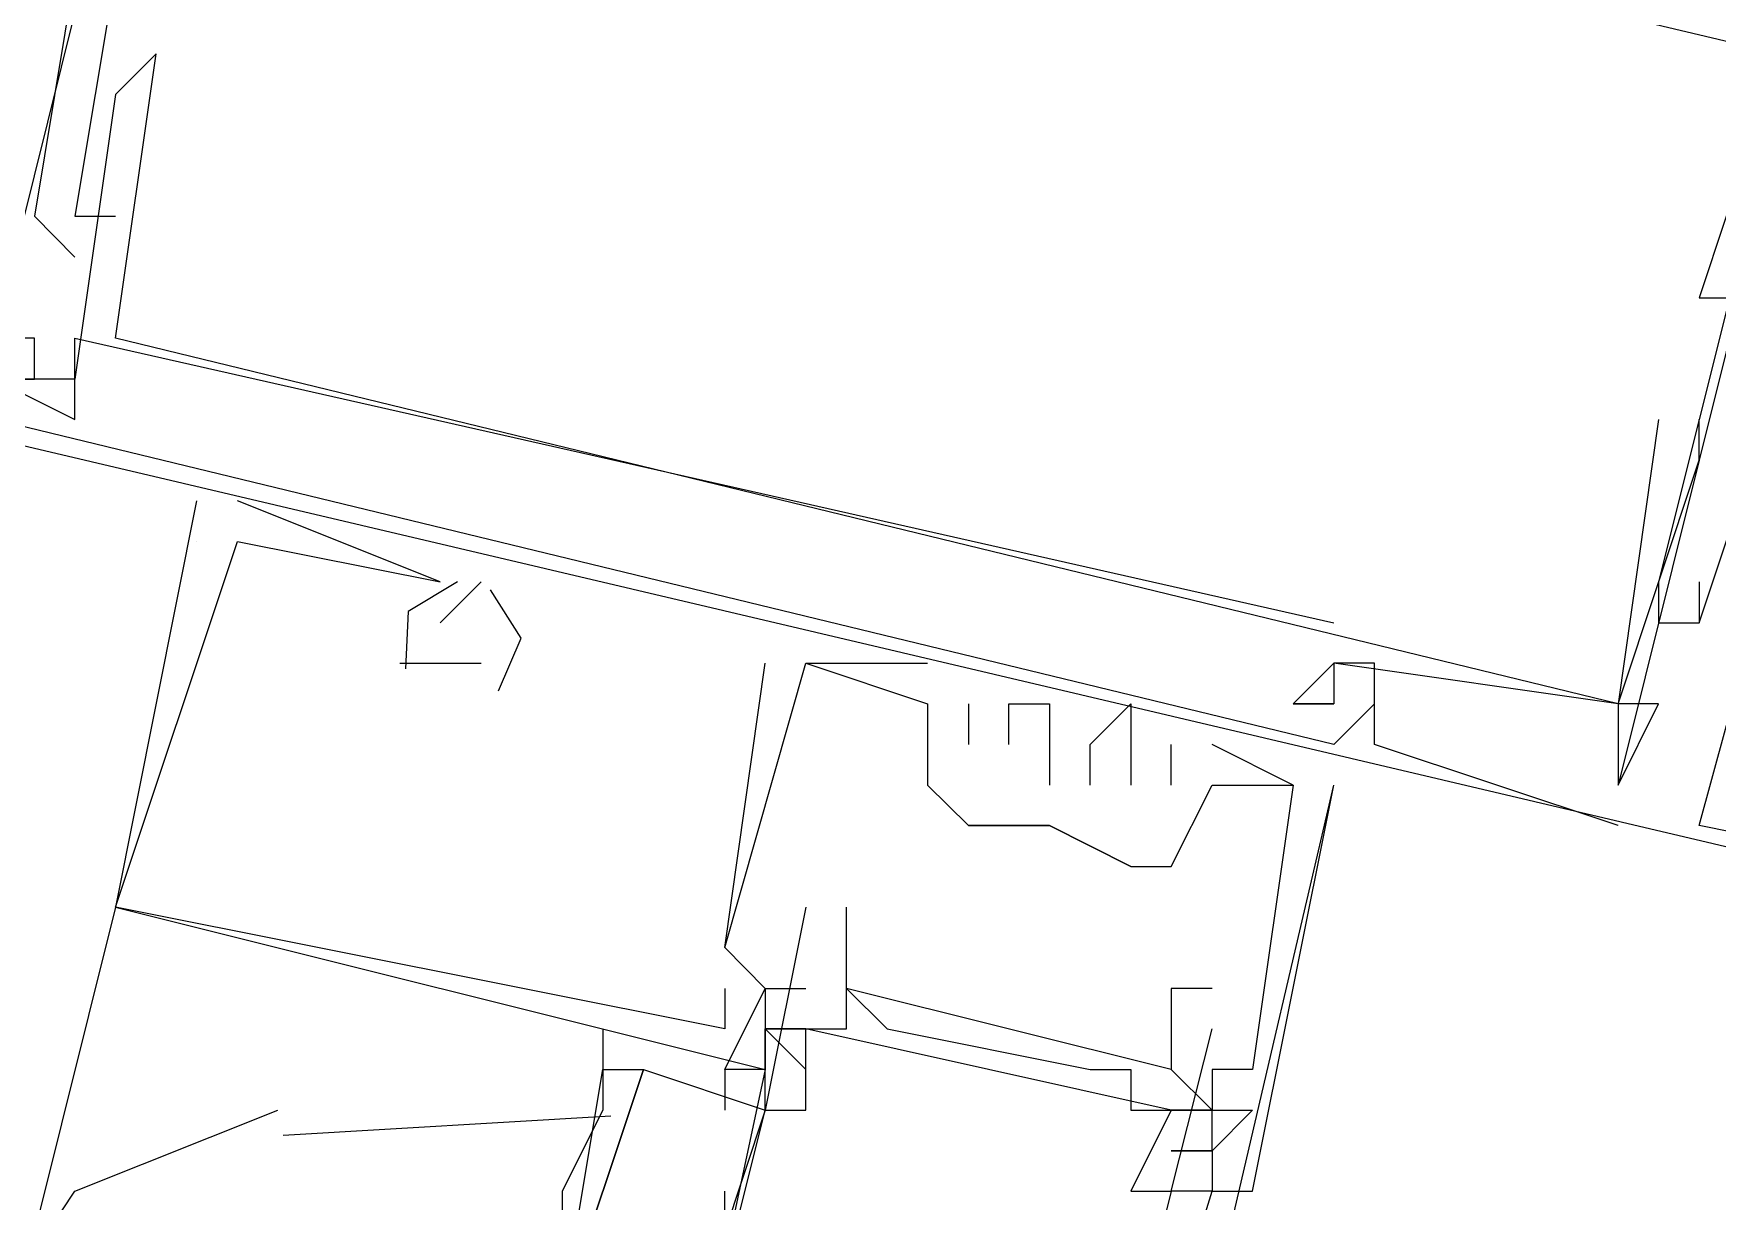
# Model space of a CAD drawing. Header units: feet. Extents: x -84 to 198, y -22 to 181.
# Drawn here: x 132.6 to 133.153, y 98.014 to 98.398 of the extents above; entities that cross this region are included whole.
import ezdxf

# ---------------------------------------------------------------- set-up
doc = ezdxf.new("R2010")
doc.units = ezdxf.units.FT
doc.layers.add('A-LINEA', color=7, linetype='CONTINUOUS')

msp = doc.modelspace()

# ---------------------------------------------------------------- linework, layer by layer
at = {"layer": 'A-LINEA'}
for p, q in [((132.64, 98.3911), (132.64, 98.3911)), ((132.64, 98.3911), (132.64, 98.3911)), ((132.64, 98.3911), (132.64, 98.3911)), ((132.64, 98.3911), (132.64, 98.3911)), ((132.64, 98.3911), (132.64, 98.3911)), ((132.64, 98.3911), (132.64, 98.3911)), ((132.6267, 98.3778), (132.6267, 98.3778)), ((132.6267, 98.3778), (132.6267, 98.3778)), ((132.6267, 98.3778), (132.6267, 98.3778)), ((132.6267, 98.3778), (132.6267, 98.3778)), ((132.6267, 98.3778), (132.6267, 98.3778)), ((132.6267, 98.3778), (132.6267, 98.3778)), ((132.6, 98.3378), (132.6, 98.3378)), ((132.6, 98.3378), (132.6, 98.3378)), ((132.6, 98.3378), (132.6, 98.3378)), ((132.6133, 98.3378), (132.6133, 98.3378)), ((132.6133, 98.3378), (132.6133, 98.3378)), ((132.6133, 98.3378), (132.6133, 98.3378)), ((132.6133, 98.3378), (132.6133, 98.3378)), ((132.6133, 98.3378), (132.6133, 98.3378)), ((132.6133, 98.3378), (132.6133, 98.3378)), ((132.6267, 98.3378), (132.6267, 98.3378)), ((132.6267, 98.3378), (132.6267, 98.3378)), ((132.6267, 98.3378), (132.6267, 98.3378)), ((132.6133, 98.3244), (132.6133, 98.3244)), ((132.6133, 98.3244), (132.6133, 98.3244)), ((132.6133, 98.3244), (132.6133, 98.3244)), ((133.1467, 98.3111), (133.1467, 98.3111)), ((133.1467, 98.3111), (133.1467, 98.3111)), ((133.1467, 98.3111), (133.1467, 98.3111)), ((132.6, 98.2978), (132.6, 98.2978)), ((132.6, 98.2978), (132.6, 98.2978)), ((132.6, 98.2978), (132.6, 98.2978)), ((132.6133, 98.2978), (132.6133, 98.2978)), ((132.6133, 98.2978), (132.6133, 98.2978)), ((132.6133, 98.2978), (132.6133, 98.2978)), ((132.6133, 98.2978), (132.6133, 98.2978)), ((132.6133, 98.2978), (132.6133, 98.2978)), ((132.6133, 98.2978), (132.6133, 98.2978)), ((132.6267, 98.2978), (132.6267, 98.2978)), ((132.6267, 98.2978), (132.6267, 98.2978)), ((132.6267, 98.2978), (132.6267, 98.2978)), ((132.6267, 98.2978), (132.6267, 98.2978)), ((132.6267, 98.2978), (132.6267, 98.2978)), ((132.6267, 98.2978), (132.6267, 98.2978)), ((132.6, 98.2844), (132.6, 98.2844)), ((132.6, 98.2844), (132.6, 98.2844)), ((132.6, 98.2844), (132.6, 98.2844)), ((132.6133, 98.2844), (132.6133, 98.2844)), ((132.6133, 98.2844), (132.6133, 98.2844)), ((132.6133, 98.2844), (132.6133, 98.2844)), ((132.6133, 98.2844), (132.6133, 98.2844)), ((132.6133, 98.2844), (132.6133, 98.2844)), ((132.6133, 98.2844), (132.6133, 98.2844)), ((132.6133, 98.2711), (132.6133, 98.2711)), ((132.6133, 98.2711), (132.6133, 98.2711)), ((132.6133, 98.2711), (132.6133, 98.2711)), ((132.6133, 98.2711), (132.6133, 98.2711)), ((132.6133, 98.2711), (132.6133, 98.2711)), ((132.6133, 98.2711), (132.6133, 98.2711)), ((133.1333, 98.2711), (133.1333, 98.2711)), ((133.1333, 98.2711), (133.1333, 98.2711)), ((133.1333, 98.2711), (133.1333, 98.2711)), ((133.1333, 98.2711), (133.1333, 98.2711)), ((133.1333, 98.2711), (133.1333, 98.2711)), ((133.1333, 98.2711), (133.1333, 98.2711)), ((133.1467, 98.2711), (133.1467, 98.2711)), ((133.1467, 98.2711), (133.1467, 98.2711)), ((133.1467, 98.2711), (133.1467, 98.2711)), ((133.1467, 98.2711), (133.1467, 98.2711)), ((133.1467, 98.2711), (133.1467, 98.2711)), ((133.1467, 98.2711), (133.1467, 98.2711)), ((133.1467, 98.2578), (133.1467, 98.2578)), ((133.1467, 98.2578), (133.1467, 98.2578)), ((133.1467, 98.2578), (133.1467, 98.2578)), ((133.1467, 98.2578), (133.1467, 98.2578)), ((133.1467, 98.2578), (133.1467, 98.2578)), ((133.1467, 98.2578), (133.1467, 98.2578)), ((132.6533, 98.2444), (132.6533, 98.2444)), ((132.6533, 98.2444), (132.6533, 98.2444)), ((132.6533, 98.2444), (132.6533, 98.2444)), ((132.7333, 98.2178), (132.6667, 98.2444)), ((132.6667, 98.2444), (132.6667, 98.2444)), ((132.7333, 98.2178), (132.6667, 98.2444)), ((132.6667, 98.2444), (132.6667, 98.2444)), ((132.7333, 98.2178), (132.6667, 98.2444)), ((132.6667, 98.2444), (132.6667, 98.2444)), ((132.6533, 98.2311), (132.6533, 98.2311)), ((132.6533, 98.2311), (132.6533, 98.2311)), ((132.6533, 98.2311), (132.6533, 98.2311)), ((132.6667, 98.2311), (132.6667, 98.2311)), ((132.6667, 98.2311), (132.6667, 98.2311)), ((132.6667, 98.2311), (132.6667, 98.2311)), ((132.7467, 98.2178), (132.7333, 98.2044)), ((132.7333, 98.2178), (132.7333, 98.2178)), ((132.7333, 98.2178), (132.7333, 98.2178)), ((132.7467, 98.2178), (132.7333, 98.2044)), ((132.7333, 98.2178), (132.7333, 98.2178)), ((132.7333, 98.2178), (132.7333, 98.2178)), ((132.7467, 98.2178), (132.7333, 98.2044)), ((132.7333, 98.2178), (132.7333, 98.2178)), ((132.7333, 98.2178), (132.7333, 98.2178)), ((132.7467, 98.2178), (132.7467, 98.2178)), ((132.7467, 98.2178), (132.7467, 98.2178)), ((132.7467, 98.2178), (132.7467, 98.2178)), ((133.1333, 98.2178), (133.1333, 98.2178)), ((133.1333, 98.2178), (133.1333, 98.2178)), ((133.1333, 98.2178), (133.1333, 98.2178)), ((133.1467, 98.2178), (133.1467, 98.2178)), ((133.1467, 98.2178), (133.1467, 98.2178)), ((133.1467, 98.2178), (133.1467, 98.2178)), ((132.7333, 98.2044), (132.7333, 98.2044)), ((132.7333, 98.2044), (132.7333, 98.2044)), ((132.7333, 98.2044), (132.7333, 98.2044)), ((132.7333, 98.2044), (132.7333, 98.2044)), ((132.7333, 98.2044), (132.7333, 98.2044)), ((132.7333, 98.2044), (132.7333, 98.2044)), ((133.0267, 98.2044), (133.0267, 98.2044)), ((133.0267, 98.2044), (133.0267, 98.2044)), ((133.0267, 98.2044), (133.0267, 98.2044)), ((133.0267, 98.2044), (133.0267, 98.2044)), ((133.0267, 98.2044), (133.0267, 98.2044)), ((133.0267, 98.2044), (133.0267, 98.2044)), ((133.1333, 98.2044), (133.1333, 98.2044)), ((133.1333, 98.2044), (133.1333, 98.2044)), ((133.1333, 98.2044), (133.1333, 98.2044)), ((133.1467, 98.2044), (133.1467, 98.2044)), ((133.1467, 98.2044), (133.1467, 98.2044)), ((133.1467, 98.2044), (133.1467, 98.2044)), ((133.1467, 98.2044), (133.1467, 98.2044)), ((133.1467, 98.2044), (133.1467, 98.2044)), ((133.1467, 98.2044), (133.1467, 98.2044)), ((132.72, 98.1911), (132.7333, 98.1911)), ((132.72, 98.1911), (132.72, 98.1911)), ((132.72, 98.1911), (132.7333, 98.1911)), ((132.72, 98.1911), (132.72, 98.1911)), ((132.72, 98.1911), (132.7333, 98.1911)), ((132.72, 98.1911), (132.72, 98.1911)), ((132.7333, 98.1911), (132.7467, 98.1911)), ((132.7333, 98.1911), (132.7333, 98.1911)), ((132.7333, 98.1911), (132.7467, 98.1911)), ((132.7333, 98.1911), (132.7333, 98.1911)), ((132.7333, 98.1911), (132.7467, 98.1911)), ((132.7333, 98.1911), (132.7333, 98.1911)), ((132.7467, 98.1911), (132.7467, 98.1911)), ((132.7467, 98.1911), (132.7467, 98.1911)), ((132.7467, 98.1911), (132.7467, 98.1911)), ((132.84, 98.1911), (132.84, 98.1911)), ((132.84, 98.1911), (132.84, 98.1911)), ((132.84, 98.1911), (132.84, 98.1911)), ((132.8533, 98.1911), (132.8533, 98.1911)), ((132.8533, 98.1911), (132.8533, 98.1911)), ((132.8533, 98.1911), (132.8533, 98.1911)), ((132.8533, 98.1911), (132.8533, 98.1911)), ((132.8533, 98.1911), (132.8533, 98.1911)), ((132.8533, 98.1911), (132.8533, 98.1911)), ((132.8933, 98.1911), (132.8933, 98.1911)), ((132.8933, 98.1911), (132.8933, 98.1911)), ((132.8933, 98.1911), (132.8933, 98.1911)), ((133.0267, 98.1911), (133.0267, 98.1911)), ((133.0267, 98.1911), (133.0267, 98.1911)), ((133.0267, 98.1911), (133.0267, 98.1911)), ((133.0267, 98.1911), (133.0267, 98.1911)), ((133.0267, 98.1911), (133.0267, 98.1911)), ((133.0267, 98.1911), (133.0267, 98.1911)), ((133.0267, 98.1911), (133.0267, 98.1911)), ((133.0267, 98.1911), (133.0267, 98.1911)), ((133.0267, 98.1911), (133.0267, 98.1911)), ((133.0267, 98.1911), (133.0267, 98.1911)), ((133.0267, 98.1911), (133.0267, 98.1911)), ((133.0267, 98.1911), (133.0267, 98.1911)), ((133.0267, 98.1911), (133.0267, 98.1911)), ((133.0267, 98.1911), (133.0267, 98.1911)), ((133.0267, 98.1911), (133.0267, 98.1911)), ((133.04, 98.1911), (133.04, 98.1911)), ((133.04, 98.1911), (133.04, 98.1911)), ((133.04, 98.1911), (133.04, 98.1911)), ((132.8933, 98.1778), (132.8933, 98.1778)), ((132.8933, 98.1778), (132.8933, 98.1778)), ((132.8933, 98.1778), (132.8933, 98.1778)), ((132.8933, 98.1778), (132.8933, 98.1778)), ((132.8933, 98.1778), (132.8933, 98.1778)), ((132.8933, 98.1778), (132.8933, 98.1778)), ((132.9067, 98.1778), (132.9067, 98.1778)), ((132.9067, 98.1778), (132.9067, 98.1778)), ((132.9067, 98.1778), (132.9067, 98.1778)), ((132.92, 98.1778), (132.92, 98.1778)), ((132.92, 98.1778), (132.92, 98.1778)), ((132.92, 98.1778), (132.92, 98.1778)), ((132.9333, 98.1778), (132.9333, 98.1778)), ((132.9333, 98.1778), (132.9333, 98.1778)), ((132.9333, 98.1778), (132.9333, 98.1778)), ((132.96, 98.1778), (132.96, 98.1778)), ((132.96, 98.1778), (132.96, 98.1778)), ((132.96, 98.1778), (132.96, 98.1778)), ((133.0133, 98.1778), (133.0133, 98.1778)), ((133.0133, 98.1778), (133.0133, 98.1778)), ((133.0133, 98.1778), (133.0133, 98.1778)), ((133.0133, 98.1778), (133.0133, 98.1778)), ((133.0133, 98.1778), (133.0133, 98.1778)), ((133.0133, 98.1778), (133.0133, 98.1778)), ((133.0267, 98.1778), (133.0267, 98.1778)), ((133.0267, 98.1778), (133.0267, 98.1778)), ((133.0267, 98.1778), (133.0267, 98.1778)), ((133.0267, 98.1778), (133.0267, 98.1778)), ((133.0267, 98.1778), (133.0267, 98.1778)), ((133.0267, 98.1778), (133.0267, 98.1778)), ((133.0267, 98.1778), (133.0267, 98.1778)), ((133.0267, 98.1778), (133.0267, 98.1778)), ((133.0267, 98.1778), (133.0267, 98.1778)), ((133.04, 98.1778), (133.04, 98.1778)), ((133.04, 98.1778), (133.04, 98.1778)), ((133.04, 98.1778), (133.04, 98.1778)), ((133.12, 98.1778), (133.12, 98.1778)), ((133.12, 98.1778), (133.12, 98.1778)), ((133.12, 98.1778), (133.12, 98.1778)), ((133.12, 98.1778), (133.12, 98.1778)), ((133.12, 98.1778), (133.12, 98.1778)), ((133.12, 98.1778), (133.12, 98.1778)), ((133.12, 98.1778), (133.12, 98.1778)), ((133.12, 98.1778), (133.12, 98.1778)), ((133.12, 98.1778), (133.12, 98.1778)), ((133.12, 98.1778), (133.12, 98.1778)), ((133.12, 98.1778), (133.12, 98.1778)), ((133.12, 98.1778), (133.12, 98.1778)), ((133.12, 98.1778), (133.12, 98.1778)), ((133.12, 98.1778), (133.12, 98.1778)), ((133.12, 98.1778), (133.12, 98.1778)), ((133.12, 98.1778), (133.12, 98.1778)), ((133.12, 98.1778), (133.12, 98.1778)), ((133.12, 98.1778), (133.12, 98.1778)), ((133.1333, 98.1778), (133.1333, 98.1778)), ((133.1333, 98.1778), (133.1333, 98.1778)), ((133.1333, 98.1778), (133.1333, 98.1778)), ((133.1333, 98.1778), (133.1333, 98.1778)), ((133.1333, 98.1778), (133.1333, 98.1778)), ((133.1333, 98.1778), (133.1333, 98.1778)), ((132.9067, 98.1644), (132.9067, 98.1644)), ((132.9067, 98.1644), (132.9067, 98.1644)), ((132.9067, 98.1644), (132.9067, 98.1644)), ((132.92, 98.1644), (132.92, 98.1644)), ((132.92, 98.1644), (132.92, 98.1644)), ((132.92, 98.1644), (132.92, 98.1644)), ((132.9467, 98.1644), (132.9467, 98.1644)), ((132.9467, 98.1644), (132.9467, 98.1644)), ((132.9467, 98.1644), (132.9467, 98.1644)), ((132.9733, 98.1511), (132.9733, 98.1644)), ((132.9733, 98.1644), (132.9733, 98.1644)), ((132.9733, 98.1511), (132.9733, 98.1644)), ((132.9733, 98.1644), (132.9733, 98.1644)), ((132.9733, 98.1511), (132.9733, 98.1644)), ((132.9733, 98.1644), (132.9733, 98.1644)), ((132.9867, 98.1644), (132.9867, 98.1644)), ((132.9867, 98.1644), (132.9867, 98.1644)), ((132.9867, 98.1644), (132.9867, 98.1644)), ((133.0267, 98.1644), (133.0267, 98.1644)), ((133.0267, 98.1644), (133.0267, 98.1644)), ((133.0267, 98.1644), (133.0267, 98.1644)), ((133.04, 98.1644), (133.04, 98.1644)), ((133.04, 98.1644), (133.04, 98.1644)), ((133.04, 98.1644), (133.04, 98.1644)), ((132.8933, 98.1511), (132.8933, 98.1511)), ((132.8933, 98.1511), (132.8933, 98.1511)), ((132.8933, 98.1511), (132.8933, 98.1511)), ((132.9333, 98.1511), (132.9333, 98.1511)), ((132.9333, 98.1511), (132.9333, 98.1511)), ((132.9333, 98.1511), (132.9333, 98.1511)), ((132.9333, 97.7511), (133.0267, 98.1511)), ((132.9467, 98.1511), (132.9467, 98.1511)), ((132.9467, 98.1511), (132.9467, 98.1511)), ((132.9467, 98.1511), (132.9467, 98.1511)), ((132.96, 98.1511), (132.96, 98.1511)), ((132.96, 98.1511), (132.96, 98.1511)), ((132.96, 98.1511), (132.96, 98.1511)), ((132.9733, 98.1511), (132.9733, 98.1511)), ((132.9733, 98.1511), (132.9733, 98.1511)), ((132.9733, 98.1511), (132.9733, 98.1511)), ((132.9867, 98.1511), (132.9867, 98.1511)), ((132.9867, 98.1511), (132.9867, 98.1511)), ((132.9867, 98.1511), (132.9867, 98.1511)), ((132.9867, 98.1511), (132.9867, 98.1511)), ((132.9867, 98.1511), (132.9867, 98.1511)), ((132.9867, 98.1511), (132.9867, 98.1511)), ((133.0133, 98.1511), (133.0133, 98.1511)), ((133.0133, 98.1511), (133.0133, 98.1511)), ((133.0133, 98.1511), (133.0133, 98.1511)), ((133.0133, 98.1511), (133.0133, 98.1511)), ((133.0133, 98.1511), (133.0133, 98.1511)), ((133.0133, 98.1511), (133.0133, 98.1511)), ((133.0267, 98.1511), (133.0267, 98.1511)), ((133.0267, 98.1511), (133.0267, 98.1511)), ((133.0267, 98.1511), (133.0267, 98.1511)), ((133.12, 98.1511), (133.12, 98.1511)), ((133.12, 98.1511), (133.12, 98.1511)), ((133.12, 98.1511), (133.12, 98.1511)), ((133.12, 98.1511), (133.12, 98.1511)), ((133.12, 98.1511), (133.12, 98.1511)), ((133.12, 98.1511), (133.12, 98.1511)), ((133.12, 98.1511), (133.12, 98.1511)), ((133.12, 98.1511), (133.12, 98.1511)), ((133.12, 98.1511), (133.12, 98.1511)), ((132.9067, 98.1378), (132.9067, 98.1378)), ((132.9067, 98.1378), (132.9067, 98.1378)), ((132.9067, 98.1378), (132.9067, 98.1378)), ((132.9067, 98.1378), (132.9067, 98.1378)), ((132.9333, 98.1378), (132.9333, 98.1378)), ((132.9333, 98.1378), (132.9333, 98.1378)), ((132.9333, 98.1378), (132.9333, 98.1378)), ((132.9333, 98.1378), (132.9333, 98.1378)), ((132.9333, 98.1378), (132.9333, 98.1378)), ((133.12, 98.1378), (133.12, 98.1378)), ((133.12, 98.1378), (133.12, 98.1378)), ((133.12, 98.1378), (133.12, 98.1378)), ((133.1467, 98.1378), (133.1467, 98.1378)), ((133.1467, 98.1378), (133.1467, 98.1378)), ((133.1467, 98.1378), (133.1467, 98.1378)), ((132.96, 98.1244), (132.96, 98.1244)), ((132.96, 98.1244), (132.96, 98.1244)), ((132.96, 98.1244), (132.96, 98.1244)), ((132.9733, 98.1244), (132.9733, 98.1244)), ((132.9733, 98.1244), (132.9733, 98.1244)), ((132.9733, 98.1244), (132.9733, 98.1244)), ((132.6267, 98.1111), (132.6, 98.0044)), ((132.6267, 98.1111), (132.6267, 98.1111)), ((132.6267, 98.1111), (132.6267, 98.1111)), ((132.6267, 98.1111), (132.6267, 98.1111)), ((132.6267, 98.1111), (132.6267, 98.1111)), ((132.6267, 98.1111), (132.6267, 98.1111)), ((132.6267, 98.1111), (132.6267, 98.1111)), ((132.6267, 98.1111), (132.6267, 98.1111)), ((132.6267, 98.1111), (132.6267, 98.1111)), ((132.6267, 98.1111), (132.6267, 98.1111)), ((132.8533, 98.1111), (132.8533, 98.1111)), ((132.8667, 98.1111), (132.8667, 98.1111)), ((132.8267, 98.0978), (132.8267, 98.0978)), ((132.8267, 98.0978), (132.8267, 98.0978)), ((132.8267, 98.0978), (132.8267, 98.0978)), ((132.8267, 98.0978), (132.8267, 98.0978)), ((132.8267, 98.0978), (132.8267, 98.0978)), ((132.8267, 98.0978), (132.8267, 98.0978)), ((132.8667, 98.0978), (132.8667, 98.0978)), ((132.8267, 98.0844), (132.8267, 98.0844)), ((132.8267, 98.0844), (132.8267, 98.0844)), ((132.8267, 98.0844), (132.8267, 98.0844)), ((132.84, 98.0844), (132.8533, 98.0844)), ((132.84, 98.0844), (132.8533, 98.0844)), ((132.84, 98.0844), (132.8533, 98.0844)), ((132.84, 98.0844), (132.84, 98.0844)), ((132.84, 98.0844), (132.84, 98.0844)), ((132.84, 98.0844), (132.8533, 98.0844)), ((132.84, 98.0844), (132.8533, 98.0844)), ((132.84, 98.0844), (132.8533, 98.0844)), ((132.84, 98.0844), (132.84, 98.0844)), ((132.84, 98.0844), (132.84, 98.0844)), ((132.84, 98.0844), (132.8533, 98.0844)), ((132.84, 98.0844), (132.8533, 98.0844)), ((132.84, 98.0844), (132.8533, 98.0844)), ((132.84, 98.0844), (132.84, 98.0844)), ((132.84, 98.0844), (132.84, 98.0844)), ((132.8667, 98.0844), (132.8667, 98.0844)), ((132.8667, 98.0844), (132.8667, 98.0844)), ((132.9733, 98.0844), (132.9733, 98.0844)), ((132.9867, 98.0844), (132.9867, 98.0844)), ((132.7867, 98.0711), (132.7867, 98.0578)), ((132.8267, 98.0711), (132.8267, 98.0711)), ((132.8267, 98.0711), (132.8267, 98.0711)), ((132.8267, 98.0711), (132.8267, 98.0711)), ((132.84, 98.0711), (132.84, 98.0711)), ((132.84, 98.0711), (132.84, 98.0711)), ((132.84, 98.0711), (132.84, 98.0711)), ((132.84, 98.0711), (132.84, 98.0711)), ((132.84, 98.0711), (132.84, 98.0711)), ((132.84, 98.0711), (132.84, 98.0711)), ((132.8533, 98.0711), (132.8533, 98.0711)), ((132.9733, 98.0444), (132.8533, 98.0711)), ((132.9733, 98.0444), (132.8533, 98.0711)), ((132.9733, 98.0444), (132.8533, 98.0711)), ((132.8667, 98.0711), (132.8667, 98.0711)), ((132.88, 98.0711), (132.88, 98.0711)), ((132.9733, 98.0711), (132.9733, 98.0711)), ((132.9867, 98.0711), (132.9867, 98.0711)), ((132.8267, 98.0578), (132.8267, 98.0444)), ((132.8267, 98.0578), (132.8267, 98.0578)), ((132.8267, 98.0578), (132.8267, 98.0578)), ((132.8267, 98.0578), (132.8267, 98.0578)), ((132.84, 98.0578), (132.84, 98.0578)), ((132.84, 98.0578), (132.84, 98.0578)), ((132.84, 98.0578), (132.84, 98.0578)), ((132.84, 98.0578), (132.84, 98.0578)), ((132.84, 98.0578), (132.84, 98.0578)), ((132.84, 98.0578), (132.84, 98.0578)), ((132.84, 98.0578), (132.84, 98.0578)), ((132.9467, 98.0578), (132.9467, 98.0578)), ((132.96, 98.0578), (132.96, 98.0578)), ((132.9733, 98.0578), (132.9733, 98.0578)), ((132.9867, 98.0444), (132.9733, 98.0578)), ((132.9867, 98.0578), (132.9867, 98.0578)), ((132.9867, 98.0578), (132.9867, 98.0578)), ((132.9867, 98.0578), (132.9867, 98.0578)), ((133, 98.0578), (133, 98.0578)), ((133, 98.0578), (133, 98.0578)), ((133, 98.0578), (133, 98.0578)), ((132.7893, 98.0424), (132.6817, 98.0361)), ((132.84, 98.0444), (132.8133, 97.9644)), ((132.84, 98.0444), (132.84, 98.0444)), ((132.84, 98.0444), (132.84, 98.0444)), ((132.8533, 98.0444), (132.8533, 98.0444)), ((132.96, 98.0444), (132.96, 98.0444)), ((132.9733, 98.0444), (132.9733, 98.0444)), ((132.9867, 98.0444), (132.9733, 98.0444)), ((132.9867, 98.0444), (132.9867, 98.0444)), ((132.9867, 98.0444), (132.9867, 98.0444)), ((132.9867, 98.0444), (132.9867, 98.0444)), ((132.9867, 98.0444), (132.9867, 98.0444)), ((133, 98.0444), (133, 98.0444)), ((133, 98.0444), (133, 98.0444)), ((133, 98.0444), (133, 98.0444)), ((132.9867, 98.0311), (132.9733, 98.0311)), ((132.9867, 98.0311), (132.9733, 98.0311)), ((132.9867, 98.0311), (132.9867, 98.0311)), ((132.9867, 98.0311), (132.9867, 98.0311)), ((132.9867, 98.0311), (132.9867, 98.0311)), ((132.6133, 98.0178), (132.6133, 98.0178)), ((132.8267, 97.9911), (132.8267, 98.0178)), ((132.96, 98.0178), (132.96, 98.0178)), ((132.9733, 98.0178), (132.9733, 98.0178)), ((132.9733, 98.0178), (132.9733, 98.0178)), ((132.9867, 98.0178), (132.9867, 98.0178)), ((132.9867, 98.0178), (132.9867, 98.0178)), ((132.9867, 98.0178), (132.9867, 98.0178)), ((132.9867, 98.0178), (132.9867, 98.0178)), ((133, 98.0178), (133, 98.0178)), ((133, 98.0178), (133, 98.0178)), ((133, 98.0178), (133, 98.0178))]:
    msp.add_line(p, q, dxfattribs=at)
for points in [[(132.6533, 98.5511), (132.64, 98.5378), (132.6533, 98.5378), (132.6533, 98.5244), (132.64, 98.5244), (132.6133, 98.4311), (132.6267, 98.4178), (132.6133, 98.3378), (132.6267, 98.3378)], [(132.6533, 98.5511), (132.64, 98.5378), (132.6533, 98.5378), (132.6533, 98.5244), (132.64, 98.5244), (132.6133, 98.4311), (132.6267, 98.4178), (132.6133, 98.3378), (132.6267, 98.3378)], [(132.6533, 98.5511), (132.64, 98.5378), (132.6533, 98.5378), (132.6533, 98.5244), (132.64, 98.5244), (132.6133, 98.4311), (132.6267, 98.4178), (132.6133, 98.3378), (132.6267, 98.3378)], [(132.6533, 98.4311), (132.6667, 98.5111), (133.1733, 98.3911), (133.1467, 98.3111), (133.1467, 98.3111), (133.16, 98.3111), (133.16, 98.3244), (133.1733, 98.3911)], [(132.6533, 98.4311), (132.6667, 98.5111), (133.1733, 98.3911), (133.1467, 98.3111), (133.1467, 98.3111), (133.16, 98.3111), (133.16, 98.3244), (133.1733, 98.3911)], [(132.6533, 98.4311), (132.6667, 98.5111), (133.1733, 98.3911), (133.1467, 98.3111), (133.1467, 98.3111), (133.16, 98.3111), (133.16, 98.3244), (133.1733, 98.3911)], [(132.5733, 98.2711), (132.5867, 98.2844), (132.6, 98.2844), (132.6, 98.2978), (132.5867, 98.2978), (132.6133, 98.4044), (132.6267, 98.4044), (132.64, 98.4844)], [(132.5733, 98.2711), (132.5867, 98.2844), (132.6, 98.2844), (132.6, 98.2978), (132.5867, 98.2978), (132.6133, 98.4044), (132.6267, 98.4044), (132.64, 98.4844)], [(132.5733, 98.2711), (132.5867, 98.2844), (132.6, 98.2844), (132.6, 98.2978), (132.5867, 98.2978), (132.6133, 98.4044), (132.6267, 98.4044), (132.64, 98.4844)], [(133.0933, 98.4444), (133.0933, 98.4311), (133.08, 98.4311), (133.0933, 98.4178), (133.1067, 98.4444), (133.1867, 98.4311), (133.1333, 98.2178), (133.1333, 98.2044), (133.1467, 98.2044)], [(133.0933, 98.4444), (133.0933, 98.4311), (133.08, 98.4311), (133.0933, 98.4178), (133.1067, 98.4444), (133.1867, 98.4311), (133.1333, 98.2178), (133.1333, 98.2044), (133.1467, 98.2044)], [(133.0933, 98.4444), (133.0933, 98.4311), (133.08, 98.4311), (133.0933, 98.4178), (133.1067, 98.4444), (133.1867, 98.4311), (133.1333, 98.2178), (133.1333, 98.2044), (133.1467, 98.2044)], [(132.5867, 98.4178), (132.56, 98.2711), (133.24, 98.1111), (133.2267, 98.1111)], [(132.5867, 98.4178), (132.56, 98.2711), (133.24, 98.1111), (133.2267, 98.1111)], [(132.5867, 98.4178), (132.56, 98.2711), (133.24, 98.1111), (133.2267, 98.1111)], [(132.6, 98.4178), (132.6133, 98.4178), (132.6, 98.3378), (132.6133, 98.3244)], [(132.6, 98.4178), (132.6133, 98.4178), (132.6, 98.3378), (132.6133, 98.3244)], [(132.6, 98.4178), (132.6133, 98.4178), (132.6, 98.3378), (132.6133, 98.3244)], [(133.1333, 98.2711), (133.12, 98.1778), (132.6267, 98.2978), (132.64, 98.3911), (132.6267, 98.3778), (132.6133, 98.2844), (132.5867, 98.2844), (132.5867, 98.2711), (132.5867, 98.2844), (132.6133, 98.2711), (132.6133, 98.2978), (133.0267, 98.2044)], [(133.1333, 98.2711), (133.12, 98.1778), (132.6267, 98.2978), (132.64, 98.3911), (132.6267, 98.3778), (132.6133, 98.2844), (132.5867, 98.2844), (132.5867, 98.2711), (132.5867, 98.2844), (132.6133, 98.2711), (132.6133, 98.2978), (133.0267, 98.2044)], [(133.1333, 98.2711), (133.12, 98.1778), (132.6267, 98.2978), (132.64, 98.3911), (132.6267, 98.3778), (132.6133, 98.2844), (132.5867, 98.2844), (132.5867, 98.2711), (132.5867, 98.2844), (132.6133, 98.2711), (132.6133, 98.2978), (133.0267, 98.2044)], [(133.1333, 98.2711), (133.12, 98.1778), (132.6267, 98.2978), (132.64, 98.3911), (132.6267, 98.3778), (132.6133, 98.2844), (132.5867, 98.2844), (132.5867, 98.2711), (132.5867, 98.2844), (132.6133, 98.2711), (132.6133, 98.2978), (133.0267, 98.2044)], [(133.1333, 98.2711), (133.12, 98.1778), (132.6267, 98.2978), (132.64, 98.3911), (132.6267, 98.3778), (132.6133, 98.2844), (132.5867, 98.2844), (132.5867, 98.2711), (132.5867, 98.2844), (132.6133, 98.2711), (132.6133, 98.2978), (133.0267, 98.2044)], [(133.1333, 98.2711), (133.12, 98.1778), (132.6267, 98.2978), (132.64, 98.3911), (132.6267, 98.3778), (132.6133, 98.2844), (132.5867, 98.2844), (132.5867, 98.2711), (132.5867, 98.2844), (132.6133, 98.2711), (132.6133, 98.2978), (133.0267, 98.2044)], [(133.1867, 98.3644), (133.1733, 98.3644), (133.12, 98.1511)], [(133.1867, 98.3644), (133.1733, 98.3644), (133.12, 98.1511)], [(133.1867, 98.3644), (133.1733, 98.3644), (133.12, 98.1511)], [(133.1467, 98.2178), (133.1467, 98.2044), (133.16, 98.2444), (133.16, 98.2311), (133.16, 98.2444), (133.16, 98.2844)], [(133.1467, 98.2178), (133.1467, 98.2044), (133.16, 98.2444), (133.16, 98.2311), (133.16, 98.2444), (133.16, 98.2844)], [(133.1467, 98.2178), (133.1467, 98.2044), (133.16, 98.2444), (133.16, 98.2311), (133.16, 98.2444), (133.16, 98.2844)], [(133.2133, 98.1244), (133.1467, 98.1378), (133.1867, 98.2844), (133.1733, 98.2844), (133.1733, 98.2844)], [(133.2133, 98.1244), (133.1467, 98.1378), (133.1867, 98.2844), (133.1733, 98.2844), (133.1733, 98.2844)], [(133.2133, 98.1244), (133.1467, 98.1378), (133.1867, 98.2844), (133.1733, 98.2844), (133.1733, 98.2844)], [(133.04, 98.1778), (133.0267, 98.1644), (132.5867, 98.2711)], [(133.04, 98.1778), (133.0267, 98.1644), (132.5867, 98.2711)], [(133.04, 98.1778), (133.0267, 98.1644), (132.5867, 98.2711)], [(133.12, 98.1778), (133.12, 98.1511), (133.1333, 98.1778), (133.12, 98.1778), (133.1467, 98.2578), (133.1467, 98.2711), (133.1467, 98.2711)], [(133.12, 98.1778), (133.12, 98.1511), (133.1333, 98.1778), (133.12, 98.1778), (133.1467, 98.2578), (133.1467, 98.2711), (133.1467, 98.2711)], [(133.12, 98.1778), (133.12, 98.1511), (133.1333, 98.1778), (133.12, 98.1778), (133.1467, 98.2578), (133.1467, 98.2711), (133.1467, 98.2711)], [(133.12, 98.1778), (133.12, 98.1511), (133.1333, 98.1778), (133.12, 98.1778), (133.1467, 98.2578), (133.1467, 98.2711), (133.1467, 98.2711)], [(133.12, 98.1778), (133.12, 98.1511), (133.1333, 98.1778), (133.12, 98.1778), (133.1467, 98.2578), (133.1467, 98.2711), (133.1467, 98.2711)], [(133.12, 98.1778), (133.12, 98.1511), (133.1333, 98.1778), (133.12, 98.1778), (133.1467, 98.2578), (133.1467, 98.2711), (133.1467, 98.2711)], [(132.6533, 98.2444), (132.6267, 98.1111), (132.84, 98.0578), (132.84, 98.0711), (132.84, 98.0578), (132.8267, 98.0578), (132.84, 98.0844), (132.8267, 98.0978), (132.8533, 98.1911), (132.8933, 98.1778), (132.8933, 98.1511), (132.9067, 98.1378), (132.9333, 98.1378), (132.96, 98.1244), (132.9733, 98.1244), (132.9867, 98.1511), (133.0133, 98.1511), (133, 98.0578), (132.9867, 98.0578), (132.9867, 98.0444), (133, 98.0444), (132.9867, 98.0311), (132.9867, 98.0178), (133, 98.0178), (133.0267, 98.1511)], [(132.6533, 98.2444), (132.6267, 98.1111), (132.84, 98.0578), (132.84, 98.0711), (132.84, 98.0578), (132.8267, 98.0578), (132.84, 98.0844), (132.8267, 98.0978), (132.8533, 98.1911), (132.8933, 98.1778), (132.8933, 98.1511), (132.9067, 98.1378), (132.9333, 98.1378), (132.96, 98.1244), (132.9733, 98.1244), (132.9867, 98.1511), (133.0133, 98.1511), (133, 98.0578), (132.9867, 98.0578), (132.9867, 98.0444), (133, 98.0444), (132.9867, 98.0311), (132.9867, 98.0178), (133, 98.0178), (133.0267, 98.1511)], [(132.6533, 98.2444), (132.6267, 98.1111), (132.84, 98.0578), (132.84, 98.0711), (132.84, 98.0578), (132.8267, 98.0578), (132.84, 98.0844), (132.8267, 98.0978), (132.8533, 98.1911), (132.8933, 98.1778), (132.8933, 98.1511), (132.9067, 98.1378), (132.9333, 98.1378), (132.96, 98.1244), (132.9733, 98.1244), (132.9867, 98.1511), (133.0133, 98.1511), (133, 98.0578), (132.9867, 98.0578), (132.9867, 98.0444), (133, 98.0444), (132.9867, 98.0311), (132.9867, 98.0178), (133, 98.0178), (133.0267, 98.1511)], [(132.8267, 98.0844), (132.8267, 98.0711), (132.6267, 98.1111), (132.6667, 98.2311), (132.7333, 98.2178)], [(132.8267, 98.0844), (132.8267, 98.0711), (132.6267, 98.1111), (132.6667, 98.2311), (132.7333, 98.2178)], [(132.8267, 98.0844), (132.8267, 98.0711), (132.6267, 98.1111), (132.6667, 98.2311), (132.7333, 98.2178)], [(132.739, 98.2178), (132.7228, 98.2081), (132.7219, 98.1893)], [(132.739, 98.2178), (132.7228, 98.2081), (132.7219, 98.1893)], [(132.739, 98.2178), (132.7228, 98.2081), (132.7219, 98.1893)], [(132.7524, 98.1821), (132.7599, 98.1993), (132.7498, 98.2152)], [(132.7524, 98.1821), (132.7599, 98.1993), (132.7498, 98.2152)], [(132.7524, 98.1821), (132.7599, 98.1993), (132.7498, 98.2152)], [(132.8267, 98.0978), (132.8267, 98.0978), (132.84, 98.1911)], [(132.8267, 98.0978), (132.8267, 98.0978), (132.84, 98.1911)], [(132.8267, 98.0978), (132.8267, 98.0978), (132.84, 98.1911)], [(132.8533, 98.1911), (132.8533, 98.1911), (132.8933, 98.1911)], [(132.8533, 98.1911), (132.8533, 98.1911), (132.8933, 98.1911)], [(132.8533, 98.1911), (132.8533, 98.1911), (132.8933, 98.1911)], [(133.12, 98.1778), (133.0267, 98.1911), (133.0133, 98.1778), (133.0267, 98.1778)], [(133.0267, 98.1778), (133.0133, 98.1778), (133.0133, 98.1778), (133.0267, 98.1911)], [(133.12, 98.1778), (133.0267, 98.1911), (133.0133, 98.1778), (133.0267, 98.1778)], [(133.0267, 98.1778), (133.0133, 98.1778), (133.0133, 98.1778), (133.0267, 98.1911)], [(133.12, 98.1778), (133.0267, 98.1911), (133.0133, 98.1778), (133.0267, 98.1778)], [(133.0267, 98.1778), (133.0133, 98.1778), (133.0133, 98.1778), (133.0267, 98.1911)], [(133.12, 98.1778), (133.0267, 98.1911), (133.0133, 98.1778), (133.0267, 98.1778)], [(133.0267, 98.1778), (133.0133, 98.1778), (133.0133, 98.1778), (133.0267, 98.1911)], [(133.12, 98.1778), (133.0267, 98.1911), (133.0133, 98.1778), (133.0267, 98.1778)], [(133.0267, 98.1778), (133.0133, 98.1778), (133.0133, 98.1778), (133.0267, 98.1911)], [(133.12, 98.1778), (133.0267, 98.1911), (133.0133, 98.1778), (133.0267, 98.1778)], [(133.0267, 98.1778), (133.0133, 98.1778), (133.0133, 98.1778), (133.0267, 98.1911)], [(133.12, 98.1378), (133.04, 98.1644), (133.04, 98.1911), (133.0267, 98.1911), (133.0267, 98.1778)], [(133.12, 98.1378), (133.04, 98.1644), (133.04, 98.1911), (133.0267, 98.1911), (133.0267, 98.1778)], [(133.12, 98.1378), (133.04, 98.1644), (133.04, 98.1911), (133.0267, 98.1911), (133.0267, 98.1778)], [(132.9067, 98.1778), (132.9067, 98.1644), (132.9067, 98.1644)], [(132.9067, 98.1778), (132.9067, 98.1644), (132.9067, 98.1644)], [(132.9067, 98.1778), (132.9067, 98.1644), (132.9067, 98.1644)], [(132.92, 98.1644), (132.92, 98.1778), (132.9333, 98.1778), (132.9333, 98.1511), (132.9333, 98.1511)], [(132.92, 98.1644), (132.92, 98.1778), (132.9333, 98.1778), (132.9333, 98.1511), (132.9333, 98.1511)], [(132.92, 98.1644), (132.92, 98.1778), (132.9333, 98.1778), (132.9333, 98.1511), (132.9333, 98.1511)], [(132.9467, 98.1511), (132.9467, 98.1644), (132.96, 98.1778), (132.96, 98.1511), (132.96, 98.1511)], [(132.9467, 98.1511), (132.9467, 98.1644), (132.96, 98.1778), (132.96, 98.1511), (132.96, 98.1511)], [(132.9467, 98.1511), (132.9467, 98.1644), (132.96, 98.1778), (132.96, 98.1511), (132.96, 98.1511)], [(133.0133, 98.1511), (133.0133, 98.1511), (132.9867, 98.1644)], [(133.0133, 98.1511), (133.0133, 98.1511), (132.9867, 98.1644)], [(133.0133, 98.1511), (133.0133, 98.1511), (132.9867, 98.1644)], [(132.96, 98.1244), (132.9333, 98.1378), (132.9333, 98.1378), (132.9067, 98.1378)], [(132.8533, 98.1111), (132.84, 98.0444), (132.84, 98.0578)], [(132.9867, 98.0844), (132.9733, 98.0844), (132.9733, 98.0578), (132.8667, 98.0844), (132.8667, 98.1111)], [(132.8, 97.8844), (132.84, 98.0444), (132.8533, 98.0444), (132.8533, 98.0711), (132.8667, 98.0711), (132.8667, 98.0844), (132.88, 98.0711), (132.9467, 98.0578), (132.96, 98.0578), (132.96, 98.0444), (132.9733, 98.0444), (132.96, 98.0178), (132.9733, 98.0178), (132.9333, 97.8578), (132.92, 97.8444), (132.92, 97.8711)], [(132.84, 98.0578), (132.8267, 98.0578), (132.84, 98.0844), (132.84, 98.0844), (132.84, 98.0578)], [(132.84, 98.0578), (132.8267, 98.0578), (132.84, 98.0844), (132.84, 98.0844), (132.84, 98.0578)], [(132.84, 98.0578), (132.8267, 98.0578), (132.84, 98.0844), (132.84, 98.0844), (132.84, 98.0578)], [(132.8533, 98.0711), (132.84, 98.0711), (132.8533, 98.0578)], [(132.8533, 98.0578), (132.84, 98.0711), (132.8533, 98.0711)], [(132.84, 98.0711), (132.8533, 98.0711), (132.84, 98.0711), (132.8533, 98.0578)], [(132.8533, 98.0711), (132.84, 98.0711), (132.8533, 98.0578)], [(132.8533, 98.0578), (132.84, 98.0711), (132.8533, 98.0711)], [(132.84, 98.0711), (132.8533, 98.0711), (132.84, 98.0711), (132.8533, 98.0578)], [(132.8533, 98.0711), (132.84, 98.0711), (132.8533, 98.0578)], [(132.8533, 98.0578), (132.84, 98.0711), (132.8533, 98.0711)], [(132.84, 98.0711), (132.8533, 98.0711), (132.84, 98.0711), (132.8533, 98.0578)], [(132.9333, 97.8444), (132.9867, 98.0178), (132.9733, 98.0178), (132.9867, 98.0711)], [(132.7867, 98.0578), (132.7867, 98.0444), (132.7733, 98.0178), (132.7733, 97.9911), (132.76, 97.9778)], [(132.8133, 97.9644), (132.7733, 97.9778), (132.8, 98.0578), (132.84, 98.0444)], [(132.7733, 97.9778), (132.7733, 97.9778), (132.7867, 98.0578), (132.8, 98.0578), (132.7733, 97.9778), (132.7733, 97.9778), (132.7733, 97.9778)], [(132.84, 98.0578), (132.8, 97.8711), (132.8267, 97.8578)], [(132.5733, 97.9511), (132.5733, 97.9644), (132.5867, 97.9778), (132.6133, 98.0178), (132.68, 98.0444)], [(132.9733, 98.0444), (132.9867, 98.0444), (132.9733, 98.0444)], [(132.9733, 98.0444), (132.9867, 98.0444), (132.9733, 98.0444)], [(132.9867, 98.0311), (132.9867, 98.0311), (132.9867, 98.0311), (132.9867, 98.0444), (133, 98.0444), (132.9867, 98.0311)], [(132.9733, 98.0311), (132.9867, 98.0311), (132.9733, 98.0311)]]:
    msp.add_lwpolyline(points, dxfattribs=at)

doc.saveas('drawing.dxf')
